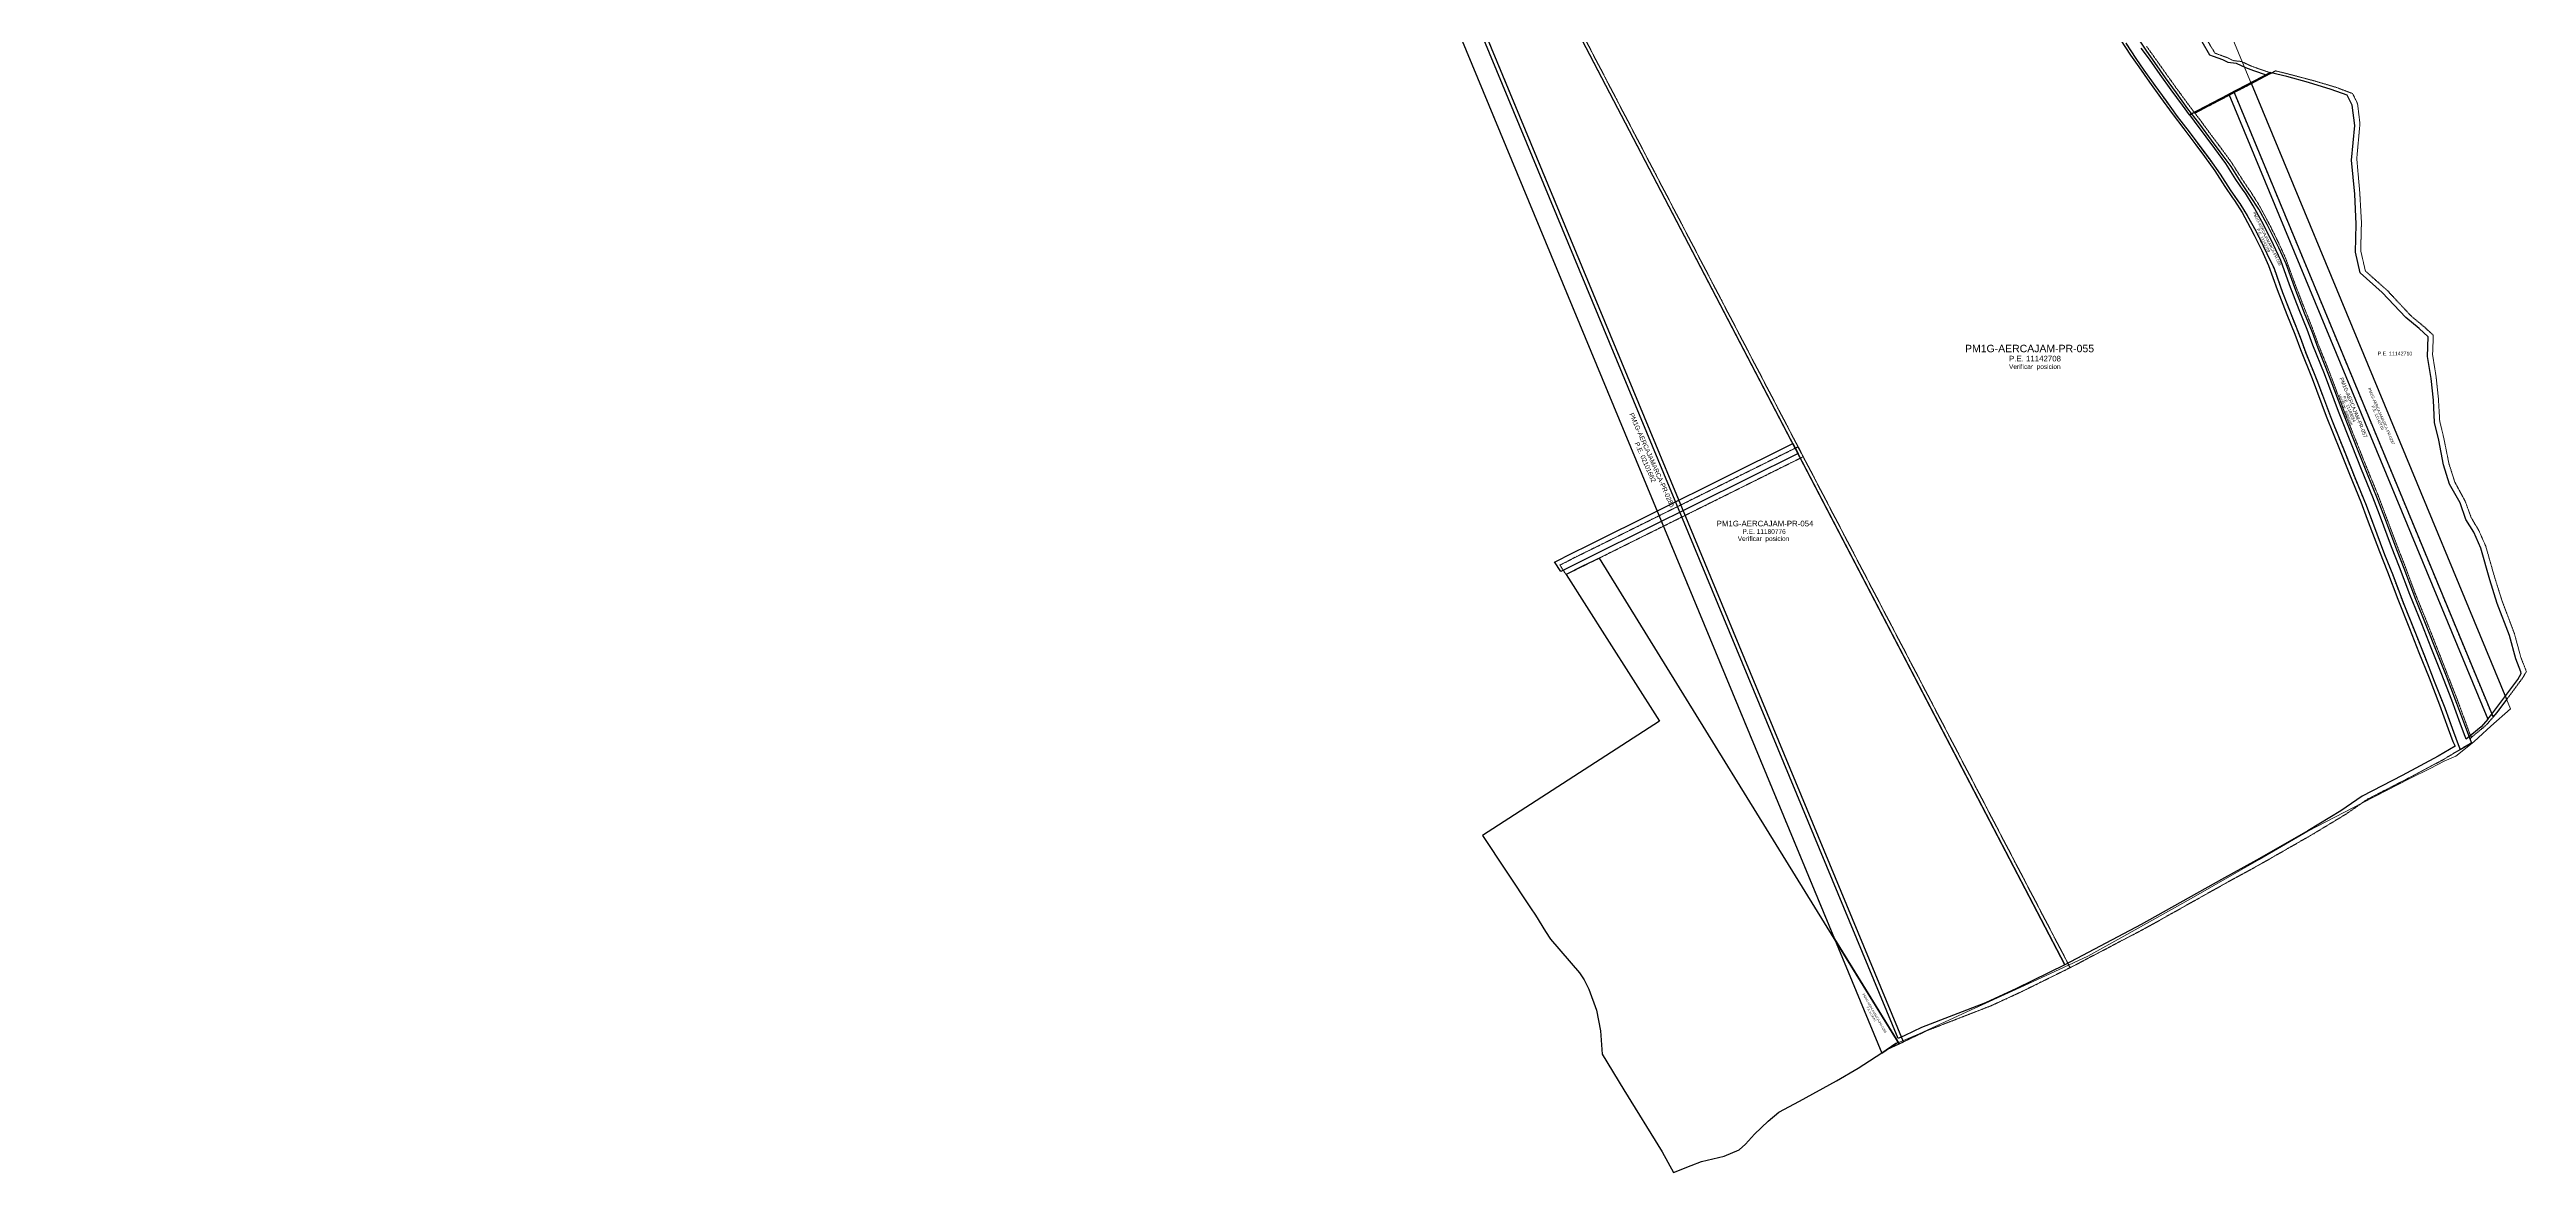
# Model space of a CAD drawing. Header units: inches. Extents: x 773044 to 778274, y 9208001 to 9212859.
# Drawn here: x 776951 to 778274, y 9208001 to 9208601 of the extents above; entities that cross this region are included whole.
import ezdxf
from ezdxf.enums import TextEntityAlignment as Align

# ---------------------------------------------------------------- set-up
doc = ezdxf.new("R2010")
doc.units = ezdxf.units.IN
doc.header["$MEASUREMENT"] = 0
doc.linetypes.add('DASHED2', pattern=[0.375, 0.25, -0.125])
for name, color, linetype in [('ADQUIRIDO', 1, 'Continuous'), ('AREA DE SERVIDUMBRE', 38, 'Continuous'), ('Codigo predio', 7, 'Continuous'), ('Observacion', 1, 'Continuous'), ('PARA RECTIFICAR', 30, 'Continuous'), ('Partida', 7, 'Continuous'), ('PERIMETRICO', 3, 'Continuous'), ('PMD Cajamarca', 6, 'Continuous')]:
    doc.layers.add(name, color=color, linetype=linetype)
doc.styles.add('ARIAL', font='arial.ttf', dxfattribs={"height": 0.7})
doc.styles.add('SANSSERIF', font='sanss___.ttf')
doc.styles.get("Standard").update_dxf_attribs({"font": 'arial.ttf'})

msp = doc.modelspace()

# ---------------------------------------------------------------- linework, layer by layer
at = {"layer": 'ADQUIRIDO', "ltscale": 0.5}
for points in [[(777685.2, 9208689.2), (777662.6, 9208710), (777904.8, 9208125.8), (777939.3, 9208069.7), (777941.6, 9208070.8)], [(778094.6, 9208565.9), (778115.5, 9208576.9), (778253.8, 9208243.2), (778253.8, 9208243.2), (778250.3, 9208239.1), (778242.3, 9208232.4), (778241.7, 9208233.8), (778239.3, 9208240.4), (778234.5, 9208253.2), (778228.9, 9208267.8), (778223.6, 9208281.2), (778218.5, 9208294.1), (778212.2, 9208309.7), (778206.7, 9208324.4), (778202.4, 9208335.2), (778195.9, 9208352.4), (778192.4, 9208361.7), (778186.3, 9208376.5), (778181.4, 9208389.1), (778174, 9208407.5), (778166.5, 9208427.6), (778160.3, 9208442.9), (778157.3, 9208451.3), (778153, 9208461.7), (778147.8, 9208475.2), (778143.2, 9208488.1), (778139.3, 9208496.5), (778135.2, 9208504.8), (778133.1, 9208509), (778128.5, 9208517.3), (778124.3, 9208524), (778123.2, 9208525.6), (778119.2, 9208531.4), (778113.8, 9208540), (778108, 9208547.9), (778103.4, 9208554.1), (778097.1, 9208562.6), (778094.6, 9208565.9)]]:
    msp.add_lwpolyline(points, close=True, dxfattribs=at)
for points in [[(777682.4, 9208690.9), (777702.6, 9208672.3), (777754.8, 9208623.1), (777765.7, 9208613.8), (778027.9, 9208112), (778002.1, 9208099.3), (777985.4, 9208091.7), (777951.2, 9208078.4), (777942.4, 9208074.2), (777938.8, 9208072.5), (777682.4, 9208690.9)], [(778057.6, 9208605.9), (778063, 9208597.7), (778067.3, 9208591.5), (778073.1, 9208583.3), (778079, 9208575.2), (778085.1, 9208566.7), (778091.5, 9208558.4), (778097.8, 9208549.9), (778102.4, 9208543.7), (778108, 9208536), (778113.4, 9208527.6), (778117.4, 9208521.6), (778118.4, 9208520.2), (778122.5, 9208513.7), (778126.9, 9208505.7), (778129, 9208501.7), (778133, 9208493.5), (778136.7, 9208485.4), (778141.3, 9208472.7), (778146.5, 9208459.2), (778150.7, 9208448.8), (778153.7, 9208440.5), (778159.9, 9208425), (778167.5, 9208405), (778174.9, 9208386.5), (778179.9, 9208373.9), (778185.9, 9208359.2), (778189.4, 9208350), (778195.9, 9208332.7), (778200.2, 9208321.9), (778205.7, 9208307.2), (778212, 9208291.6), (778217, 9208278.7), (778222.4, 9208265.2), (778228, 9208250.7), (778232.7, 9208238), (778235.2, 9208231.2), (778236.3, 9208228.7), (778227.3, 9208223.3), (778208, 9208213), (778186.6, 9208202), (778175.2, 9208194.1), (778157.7, 9208183.5), (778130.3, 9208167.8), (778111.5, 9208157.5), (778068.7, 9208133.5), (778027.9, 9208112), (777765.7, 9208613.9)], [(778060.4, 9208604.2), (778065.8, 9208596), (778070.1, 9208589.8), (778076, 9208581.6), (778081.8, 9208573.5), (778087.9, 9208565.1), (778094.3, 9208556.8), (778100.6, 9208548.2), (778105.3, 9208542), (778110.9, 9208534.3), (778116.2, 9208525.9), (778120.3, 9208519.9), (778121.3, 9208518.5), (778125.3, 9208512.1), (778129.8, 9208504), (778131.8, 9208500), (778135.8, 9208491.8), (778139.6, 9208483.8), (778144.1, 9208471.1), (778149.4, 9208457.5), (778153.5, 9208447.1), (778156.5, 9208438.8), (778162.8, 9208423.3), (778170.3, 9208403.3), (778177.7, 9208384.8), (778182.7, 9208372.2), (778188.8, 9208357.5), (778192.2, 9208348.3), (778198.7, 9208331), (778203, 9208320.2), (778208.5, 9208305.5), (778214.8, 9208289.9), (778219.9, 9208277), (778225.2, 9208263.5), (778230.8, 9208249.1), (778235.5, 9208236.3), (778238, 9208229.6), (778239.1, 9208227), (778244.4, 9208230.2), (778245.1, 9208230.7), (778244.5, 9208232.1), (778242.1, 9208238.7), (778237.3, 9208251.5), (778231.7, 9208266.1), (778226.4, 9208279.5), (778221.3, 9208292.5), (778215, 9208308), (778209.5, 9208322.8), (778205.2, 9208333.5), (778198.8, 9208350.7), (778195.3, 9208360), (778189.2, 9208374.8), (778184.2, 9208387.4), (778176.8, 9208405.8), (778169.3, 9208425.9), (778163.1, 9208441.3), (778160.1, 9208449.6), (778155.9, 9208460), (778150.7, 9208473.5), (778146, 9208486.4), (778142.2, 9208494.8), (778138.1, 9208503.1), (778135.9, 9208507.3), (778131.4, 9208515.6), (778127.1, 9208522.3), (778126, 9208523.9), (778122.1, 9208529.7), (778116.7, 9208538.3), (778110.9, 9208546.2), (778106.2, 9208552.4), (778099.9, 9208561), (778097.4, 9208564.2), (778093.5, 9208569.2), (778087.5, 9208577.6), (778081.7, 9208585.7), (778075.9, 9208593.8), (778071.6, 9208599.9), (778066.3, 9208608)], [(778101, 9208605), (778105.2, 9208598), (778107, 9208597.3), (778112, 9208595.5), (778114.9, 9208594), (778119.3, 9208593.5), (778124.4, 9208591.2), (778128.6, 9208589.6), (778135.4, 9208587.3), (778094.5, 9208565.9), (778090.7, 9208571), (778084.6, 9208579.3), (778078.8, 9208587.4), (778073, 9208595.6), (778068.7, 9208601.6)]]:
    msp.add_lwpolyline(points, dxfattribs=at)
at = {"layer": 'ADQUIRIDO'}
for points in [[(778127.5, 9208582.6), (778118.3, 9208577.8), (778256.6, 9208244.2), (778258.8, 9208246.7), (778263.9, 9208253.6)], [(777920.2, 9208100.8), (777904.8, 9208125.8), (777930, 9208064.8), (777937.6, 9208069.9), (777938.9, 9208070.4)], [(777938.9, 9208070.4), (777937.6, 9208069.9), (777930, 9208064.8), (777930, 9208064.8), (777933.2, 9208066.9), (777933.2, 9208066.9), (777933.2, 9208066.9), (777939.3, 9208069.7)]]:
    msp.add_lwpolyline(points, close=True, dxfattribs=at)
at = {"layer": 'AREA DE SERVIDUMBRE'}
msp.add_lwpolyline([(777758.6, 9208322), (777755.3, 9208327.1), (777755.9, 9208327.4), (777764.3, 9208331.6), (777773.7, 9208336.3), (777882.5, 9208390.3), (777885.3, 9208385), (777776.4, 9208330.9)], close=True, dxfattribs=at)
at = {"layer": 'PARA RECTIFICAR', "linetype": 'DASHED2', "lineweight": 20}
for points in [[(777661.9, 9208711.6), (777668.6, 9208704.5), (777685.2, 9208689.2), (777941.6, 9208070.8), (777939.3, 9208069.7), (777904.8, 9208125.8)], [(778185.5, 9208561.2), (778184.2, 9208572), (778181.5, 9208577.3), (778173, 9208580.5), (778160.9, 9208584.1), (778149.2, 9208587.2), (778140.9, 9208589.3), (778140.4, 9208589.4), (778118.3, 9208577.8), (778256.6, 9208244.2), (778258.8, 9208246.7), (778272.5, 9208265.3), (778274.4, 9208268.5), (778274.1, 9208269.4), (778271.4, 9208276.3), (778268, 9208288.9), (778261.6, 9208305.8), (778257.6, 9208318.4), (778252.7, 9208335.5), (778249, 9208343.9), (778244.9, 9208350.8), (778241.7, 9208359.6), (778236.2, 9208369.7), (778233, 9208379.8), (778230.3, 9208393.2), (778228.1, 9208402.4), (778227.4, 9208414.5), (778226.2, 9208425.9), (778224.3, 9208437.8), (778224.7, 9208448.2), (778219.9, 9208452.6), (778212.8, 9208458.5), (778200.2, 9208472), (778188.4, 9208482.5), (778185.9, 9208493.4), (778186.3, 9208508.5), (778185.4, 9208524.5), (778183.8, 9208542.6)], [(778097.3, 9208566.8), (778118.3, 9208577.8), (778256.6, 9208244.2), (778256.6, 9208244.2), (778253, 9208240), (778245, 9208233.4), (778244.4, 9208234.8), (778242, 9208241.3), (778237.3, 9208254.1), (778231.6, 9208268.7), (778226.3, 9208282.2), (778221.2, 9208295.1), (778214.9, 9208310.6), (778209.4, 9208325.4), (778205.2, 9208336.1), (778198.7, 9208353.4), (778195.2, 9208362.7), (778189.1, 9208377.5), (778184.1, 9208390), (778176.7, 9208408.5), (778169.2, 9208428.5), (778163, 9208443.9), (778160, 9208452.2), (778155.8, 9208462.7), (778150.6, 9208476.1), (778145.9, 9208489), (778142.1, 9208497.4), (778138, 9208505.7), (778135.8, 9208509.9), (778131.3, 9208518.2), (778127, 9208525), (778125.9, 9208526.5), (778122, 9208532.4), (778116.6, 9208540.9), (778110.8, 9208548.8), (778106.1, 9208555), (778099.8, 9208563.6), (778097.3, 9208566.8)], [(777761.4, 9208320.4), (777758.1, 9208325.4), (777758.7, 9208325.7), (777767.1, 9208330), (777776.5, 9208334.6), (777885.3, 9208388.6), (777888.1, 9208383.3), (777779.2, 9208329.2)]]:
    msp.add_lwpolyline(points, close=True, dxfattribs=at)
for points in [[(777685.2, 9208689.2), (777705.4, 9208670.7), (777757.7, 9208621.4), (777768.5, 9208612.2), (778030.7, 9208110.4), (778005, 9208097.7), (777988.3, 9208090), (777954, 9208076.7), (777945.2, 9208072.5), (777941.6, 9208070.8), (777685.2, 9208689.2)], [(778060.4, 9208604.2), (778065.8, 9208596), (778070.1, 9208589.8), (778076, 9208581.6), (778081.8, 9208573.5), (778087.9, 9208565.1), (778094.3, 9208556.8), (778100.6, 9208548.2), (778105.3, 9208542), (778110.9, 9208534.3), (778116.2, 9208525.9), (778120.3, 9208519.9), (778121.3, 9208518.5), (778125.3, 9208512.1), (778129.8, 9208504), (778131.8, 9208500), (778135.8, 9208491.8), (778139.6, 9208483.8), (778144.1, 9208471.1), (778149.4, 9208457.5), (778153.5, 9208447.1), (778156.5, 9208438.8), (778162.8, 9208423.3), (778170.3, 9208403.3), (778177.7, 9208384.8), (778182.7, 9208372.2), (778188.8, 9208357.5), (778192.2, 9208348.3), (778198.7, 9208331), (778203, 9208320.2), (778208.5, 9208305.5), (778214.8, 9208289.9), (778219.9, 9208277), (778225.2, 9208263.5), (778230.8, 9208249.1), (778235.5, 9208236.3), (778238, 9208229.6), (778239.1, 9208227), (778230.1, 9208221.6), (778210.8, 9208211.3), (778189.4, 9208200.3), (778178, 9208192.4), (778160.5, 9208181.8), (778133.1, 9208166.1), (778114.3, 9208155.8), (778071.5, 9208131.8), (778030.7, 9208110.4), (777768.5, 9208612.2)], [(778060.4, 9208604.2), (778065.8, 9208596), (778070.1, 9208589.8), (778076, 9208581.6), (778081.8, 9208573.5), (778087.9, 9208565.1), (778094.3, 9208556.8), (778100.6, 9208548.2), (778105.3, 9208542), (778110.9, 9208534.3), (778116.2, 9208525.9), (778120.3, 9208519.9), (778121.3, 9208518.5), (778125.3, 9208512.1), (778129.8, 9208504), (778131.8, 9208500), (778135.8, 9208491.8), (778139.6, 9208483.8), (778144.1, 9208471.1), (778149.4, 9208457.5), (778153.5, 9208447.1), (778156.5, 9208438.8), (778162.8, 9208423.3), (778170.3, 9208403.3), (778177.7, 9208384.8), (778182.7, 9208372.2), (778188.8, 9208357.5), (778192.2, 9208348.3), (778198.7, 9208331), (778203, 9208320.2), (778208.5, 9208305.5), (778214.8, 9208289.9), (778219.9, 9208277), (778225.2, 9208263.5), (778230.8, 9208249.1), (778235.5, 9208236.3), (778238, 9208229.6), (778239.1, 9208227), (778244.4, 9208230.2), (778245.1, 9208230.7), (778244.5, 9208232.1), (778244.3, 9208232.7), (778245, 9208233.4), (778244.4, 9208234.8), (778242, 9208241.3), (778237.3, 9208254.1), (778231.6, 9208268.7), (778226.3, 9208282.2), (778221.2, 9208295.1), (778214.9, 9208310.6), (778209.4, 9208325.4), (778205.2, 9208336.1), (778198.7, 9208353.4), (778195.2, 9208362.7), (778189.1, 9208377.5), (778184.1, 9208390), (778176.7, 9208408.5), (778169.2, 9208428.5), (778163, 9208443.9), (778160, 9208452.2), (778155.8, 9208462.7), (778150.6, 9208476.1), (778145.9, 9208489), (778142.1, 9208497.4), (778138, 9208505.7), (778135.8, 9208509.9), (778131.3, 9208518.2), (778127, 9208525), (778125.9, 9208526.5), (778122, 9208532.4), (778116.6, 9208540.9), (778110.8, 9208548.8), (778106.1, 9208555), (778099.8, 9208563.6), (778097.3, 9208566.8), (778097.3, 9208566.8), (778093.5, 9208571.9), (778087.4, 9208580.2), (778081.6, 9208588.3), (778075.8, 9208596.5), (778071.5, 9208602.5)], [(778103.8, 9208605.9), (778108, 9208598.9), (778109.8, 9208598.2), (778114.8, 9208596.4), (778117.7, 9208594.9), (778122.1, 9208594.4), (778127.1, 9208592.1), (778131.4, 9208590.5), (778138.2, 9208588.2), (778097.3, 9208566.8), (778093.5, 9208571.9), (778087.4, 9208580.2), (778081.6, 9208588.3), (778075.8, 9208596.5), (778071.5, 9208602.5)]]:
    msp.add_lwpolyline(points, dxfattribs=at)
at = {"layer": 'PERIMETRICO', "ltscale": 0.5}
for points in [[(778182.8, 9208560.3), (778181.4, 9208571), (778178.7, 9208576.4), (778170.2, 9208579.5), (778158.1, 9208583.1), (778146.5, 9208586.3), (778138.1, 9208588.3), (778137.7, 9208588.5), (778115.5, 9208576.9), (778253.8, 9208243.2), (778256, 9208245.8), (778269.8, 9208264.4), (778271.7, 9208267.5), (778271.4, 9208268.4), (778268.7, 9208275.4), (778265.3, 9208287.9), (778258.8, 9208304.9), (778254.8, 9208317.5), (778250, 9208334.5), (778246.3, 9208343), (778242.1, 9208349.8), (778239, 9208358.6), (778233.4, 9208368.7), (778230.2, 9208378.9), (778227.6, 9208392.2), (778225.3, 9208401.5), (778224.7, 9208413.6), (778223.5, 9208425), (778221.6, 9208436.9), (778221.9, 9208447.3), (778217.2, 9208451.7), (778210, 9208457.6), (778197.4, 9208471), (778185.6, 9208481.5), (778183.1, 9208492.5), (778183.5, 9208507.6), (778182.7, 9208523.6), (778181, 9208541.7)], [(777920.2, 9208100.8), (777779.2, 9208329.2), (777769.8, 9208324.6), (777761.4, 9208320.4), (777783.1, 9208286.3), (777811.4, 9208242.1), (777716.7, 9208181), (777742.4, 9208142.3), (777745, 9208138.4), (777750.4, 9208129.7), (777753, 9208125.7), (777768.6, 9208107.7), (777771, 9208103.9), (777773.5, 9208099), (777777.6, 9208087.7), (777779.8, 9208076.6), (777780.7, 9208064.2), (777792.2, 9208045.1), (777812.7, 9208012), (777818.8, 9208001), (777828.2, 9208004.7), (777833.8, 9208006.8), (777845.9, 9208009.8), (777853.9, 9208013.2), (777857.2, 9208016.1), (777862.1, 9208021.4), (777869.3, 9208028.4), (777875, 9208033.3), (777886.1, 9208039.1), (777905.9, 9208050), (777917.5, 9208056.7), (777933.2, 9208066.9), (777939.3, 9208069.7)]]:
    msp.add_lwpolyline(points, close=True, dxfattribs=at)
at = {"layer": 'PMD Cajamarca', "lineweight": 5}
msp.add_lwpolyline([(777487.4, 9209132.6), (777930, 9208064.8), (777937.6, 9208069.9), (777939.5, 9208070.7), (777950, 9208075.1), (777979.7, 9208088.7), (778001.6, 9208098.7), (778027.5, 9208110.6), (778040.2, 9208116.5), (778059.4, 9208127.2), (778095.4, 9208147.3), (778131.7, 9208168.2), (778157.7, 9208183.4), (778186.8, 9208198.4), (778212.2, 9208211.4), (778223, 9208216.8), (778230.4, 9208220.7), (778236.7, 9208223.3), (778246.3, 9208231.1), (778248.8, 9208233.3), (778255.4, 9208239.4), (778266, 9208248.6), (776951.3, 9211418.9)], dxfattribs=at)

# ---------------------------------------------------------------- texts
at = {"layer": 'Codigo predio', "lineweight": 15, "style": 'ARIAL'}
for s, rotation, p in [('PM1G-AERCAJAMARCA-PR-056', 296.3108, (778135.2, 9208499.4)), ('PM1G-AERCAJAMARCA-PR-0287', 293.3768, (778196.2, 9208404.6))]:
    msp.add_text(s, height=1.5, rotation=rotation, dxfattribs=at).set_placement(p, align=Align.CENTER)
at = {"layer": 'Codigo predio', "style": 'SANSSERIF'}
for s, height, p in [('PM1G-AERCAJAM-PR-055', 4, (778009, 9208439.1)), ('PM1G-AERCAJAM-PR-054', 3, (777867.7, 9208346.1))]:
    msp.add_text(s, height=height, dxfattribs=at).set_placement(p, align=Align.CENTER)
msp.add_text('PM1G-AERCAJAM-PR-057 ', height=2, rotation=292.4231, dxfattribs=at).set_placement((778182.2, 9208409.2), align=Align.MIDDLE)
for s, height, rotation, p in [('PM1G-AERCAJAMARCA-PR-0286', 2.5, 293.7391, (777806.1, 9208381)), ('PM1G-AERCAJAMCA-PR-0290', 1.2, 299.8339, (777925.6, 9208085.8))]:
    msp.add_text(s, height=height, rotation=rotation, dxfattribs=at).set_placement(p, align=Align.CENTER)
at = {"layer": 'Observacion', "char_height": 2.5, "attachment_point": 2}
for insert in [(778011.8, 9208432.7), (777866.9, 9208340.8)]:
    msp.add_mtext_dynamic_manual_height_columns('Verificar  posicion', width=30.759, gutter_width=1, heights=[0], dxfattribs=dict(at, insert=insert))
at = {"layer": 'Observacion', "insert": (778178.6, 9208408.7), "char_height": 1.6, "attachment_point": 2, "rotation": 292.4231}
msp.add_mtext_dynamic_manual_height_columns('Verificar  posicion', width=30.759, gutter_width=1, heights=[0], dxfattribs=at)
at = {"layer": 'Partida', "lineweight": 15, "style": 'ARIAL'}
for s, rotation, p in [('P.E. 11142709', 296.3108, (778133.3, 9208498.5)), ('P.E. 11142710', 293.3768, (778194.3, 9208403.8))]:
    msp.add_text(s, height=1.5, rotation=rotation, dxfattribs=at).set_placement(p, align=Align.CENTER)
at = {"layer": 'Partida', "style": 'ARIAL'}
for s, height, p in [('P.E. 11142710', 2, (778204.2, 9208437.4)), ('P.E. 11142708', 3, (778011.9, 9208434.2)), ('P.E. 11180776', 2.5, (777867.2, 9208342.1))]:
    msp.add_text(s, height=height, dxfattribs=at).set_placement(p, align=Align.CENTER)
for s, height, rotation, p in [('P.E. 11183884', 1.6, 292.4231, (778179, 9208408.5)), ('P.E. 02101662', 2.5, 293.7391, (777802.6, 9208379.9)), ('P.E. 11133707', 1, 299.8339, (777924.1, 9208085.2))]:
    msp.add_text(s, height=height, rotation=rotation, dxfattribs=at).set_placement(p, align=Align.CENTER)

doc.saveas('drawing.dxf')
